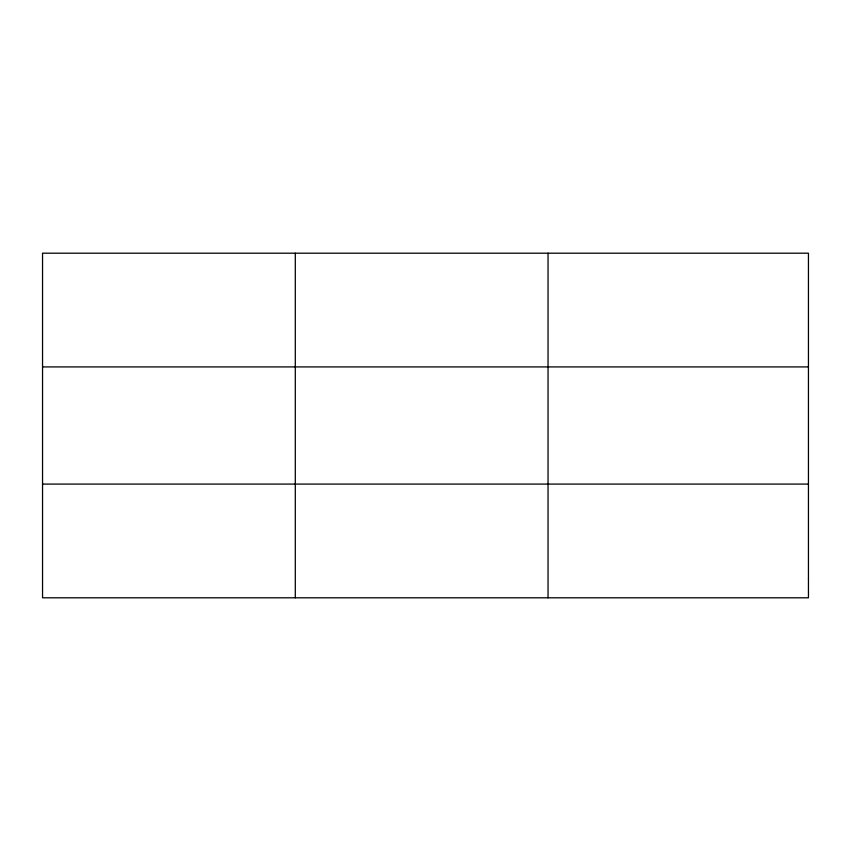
<?xml version="1.0" encoding="UTF-8"?>
<svg xmlns="http://www.w3.org/2000/svg" width="851" height="851" viewBox="0 0 851 851"><rect width="100%" height="100%" fill="white"/><g stroke="black" fill="none" stroke-linecap="round" stroke-linejoin="round"><path stroke-width="1.28" d="M295.297 597.806L295.297 253.194M548.044 597.806L548.044 253.194M42.55 366.919L808.45 366.919M42.55 484.081L808.45 484.081M808.45 578.85L808.45 597.806L42.55 597.806L42.55 253.194L808.45 253.194L808.45 578.85"/></g></svg>
